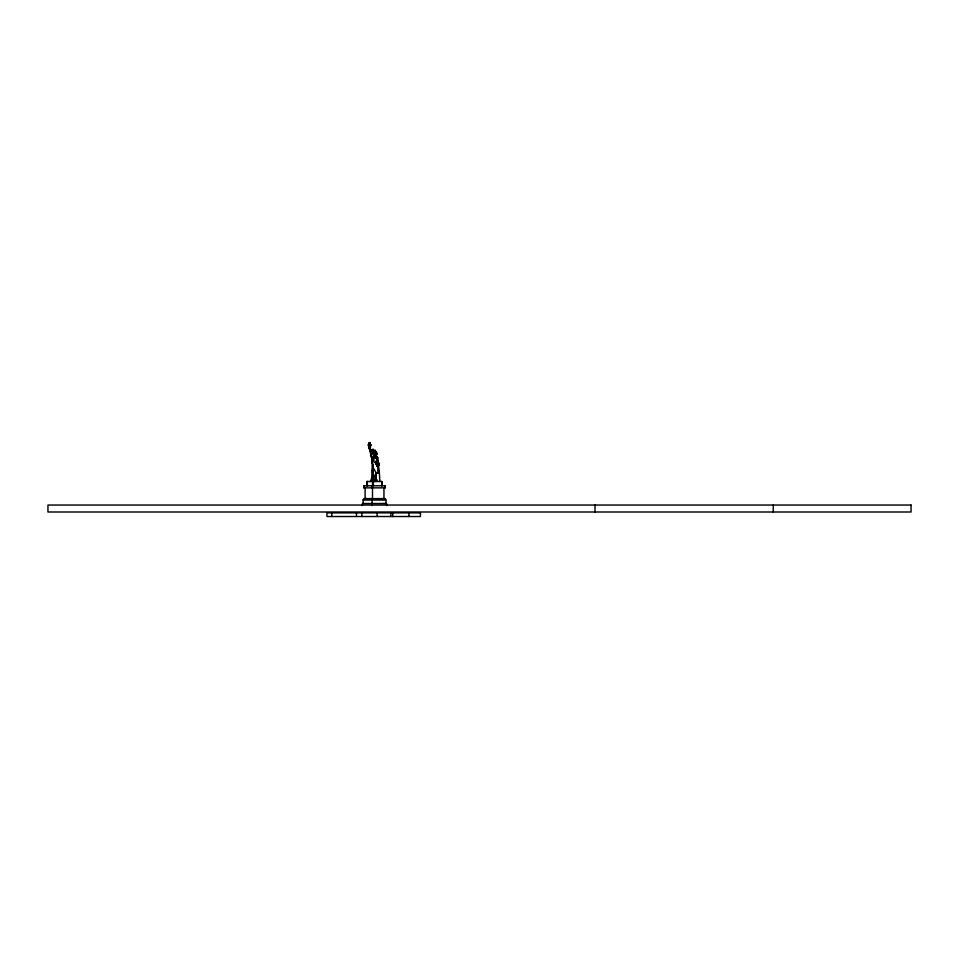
<?xml version="1.0" encoding="UTF-8"?>
<svg xmlns="http://www.w3.org/2000/svg" width="959" height="959" viewBox="0 0 959 959"><rect width="100%" height="100%" fill="white"/><g stroke="black" fill="none" stroke-linecap="round" stroke-linejoin="round"><path stroke-width="1.44" d="M367.141 481.49L367.141 485.781L367.141 481.49L381.922 481.49L381.922 485.781M373.375 485.781L373.375 481.49M385.182 487.855L385.182 485.781L363.869 485.781L363.869 487.855L385.182 487.855L385.17 485.781M372.236 463.161L371.72 461.159L372.416 460.272L372.056 469.347L372.967 473.674M376.132 480.195L376.072 481.49L377.163 479.92L376.132 480.195L376.06 472.703L373.075 467.489L373.315 464.875M372.727 475.053L374.31 475.304L373.327 481.49L373.075 467.489M372.619 464.6L371.72 461.159L374.082 454.482L373.962 451.773L375.736 451.653L376.887 453.283L374.597 455.081L374.442 453.259M375.748 478.181L376.06 472.703L379.332 472.367L377.618 457.647L376.096 455.393L374.454 454.89M373.327 481.49L373.435 480.279L375.592 480.927L374.058 481.49L372.919 480.855L372.919 481.49M375.029 481.49L376.06 472.703L378.122 472.919L377.75 466.302L376.731 466.35C377.319 461.902 374.741 462.07 376.911 464.48L377.151 466.35L378.745 464.048L379.296 464.755L377.151 466.35M377.331 460.404L377.618 457.647L375.832 455.393L376.887 453.283L374.837 452.013L373.531 452.876L374.238 456.796L372.212 458.042L372.176 459.229L370.582 455.417L372.572 452.984L370.246 448.956L370.402 444.592M375.005 451.473L375.161 450.047L374.729 451.305M377.798 464.755L373.95 461.723L373.794 456.928L376.096 455.393L374.238 456.796L374.058 454.818M376.731 466.35L377.235 463.712M369.874 444.592L370.03 443.537L369.263 443.382L369.335 444.592L369.922 442.483L370.102 444.592M378.326 466.565L378.745 464.048M377.486 462.394L377.283 462.214C379.045 461.327 376.312 458.87 376.096 461.375L376.24 462.382L376.959 460.44L378.074 461.387L379.296 464.755M369.119 442.854L370.222 442.854L369.119 442.854L369.107 444.592M370.042 481.49L370.977 480.795L371.744 477.186L372.32 470.03L372.835 477.51L370.917 481.49M369.826 444.041L369.635 442.854M373.782 451.174L371.96 449.795L375.137 451.569L376.851 454.134L376.252 455.285L375.353 454.794L374.238 456.796M376.659 462.382L377.079 460.2L377.738 461.423L376.264 456.82L376.647 459.745M373.531 452.876L374.274 453.595L373.566 451.653L371.121 451.102L373.542 452.061M374.31 475.304L370.977 480.795M374.777 453.631L372.212 458.042L373.794 456.928L372.727 458.726M368.939 445.515L370.797 454.674L371.624 454.338M370.582 455.417L372.572 452.984L374.082 454.482M374.034 454.015L375.137 453.151L374.13 452.276M375.832 462.382L376.084 464.48L376.024 462.166M375.46 452.097L376.168 451.533L375.257 451.773M368.939 444.592L369.263 448.68L370.33 448.68L372.392 453.199M377.834 473.458L379.332 472.367L378.373 470.174M373.65 458.234L377.618 457.647M363.125 503.499L363.125 499.879L363.869 499.447L385.182 499.447L385.926 499.879L385.926 503.499M369.263 448.68C372.907 447.865 366.602 444.556 371.073 445.515L371.073 444.592L368.136 444.592L368.136 445.515L371.073 445.515M375.616 452.36L374.897 452.804L376.599 452.924L375.628 452.444L376.851 454.134L374.573 452.552L373.758 453.715L373.662 452.768M373.578 452.288L371.481 452.624L373.65 452.696M375.88 462.933L378.541 462.574L378.349 465.415M373.962 451.773L375.736 451.653L376.12 453.271L374.981 451.677M376.911 464.48L376.324 462.933M369.335 443.537L370.342 443.537M363.125 499.879L385.926 499.879M375.137 453.151L376.252 453.907M374.861 451.773L376.12 453.271M372.643 459.709L371.481 456.76L372.811 459.085M374.442 451.126L372.955 449.1L374.01 451.102M369.155 447.637L370.174 451.233M377.259 460.704L378.074 462.214L376.887 458.066M371.72 461.159L372.703 463.82M370.33 445.791L370.27 444.592M376 454.087L376.252 455.285M376.779 459.469L376.264 456.82L377.031 460.871M379.332 472.367L379.872 481.49M372.416 460.272L372.548 462.957M381.742 481.49L381.742 485.781M363.869 485.781L363.869 487.855M773.242 505.045L773.242 511.998M595.012 505.045L595.012 511.998M408.942 512.873L408.942 516.517M392.687 512.873L392.687 516.517M390.793 512.873L390.793 516.517M386.669 505.525L386.669 503.499L362.382 503.499L362.382 505.525M385.182 499.447L385.182 498.608L363.869 498.608L363.869 499.447M383.948 487.855L383.948 498.608M377.175 512.873L377.175 516.517M372.548 481.49L372.548 485.781M372.5 487.855L372.5 498.608M372.236 498.608L372.08 503.499M371.924 503.499L371.924 505.525M365.103 487.855L365.103 498.608M361.819 512.873L361.819 516.517M356.448 512.873L356.448 516.517M331.766 512.873L331.766 516.517M367.321 481.49L367.321 485.781L367.309 481.49M372.248 485.781L372.236 487.855L372.236 485.781M369.982 442.77L369.97 443.537L368.963 443.537L369.922 442.854M369.155 446.307L370.078 446.558L369.155 446.307M911.05 505.045L47.95 505.045L47.95 511.998L911.05 511.998L911.05 505.045M420.438 512.873L326.947 512.873L326.947 516.517L420.438 516.517L420.438 512.873"/></g></svg>
